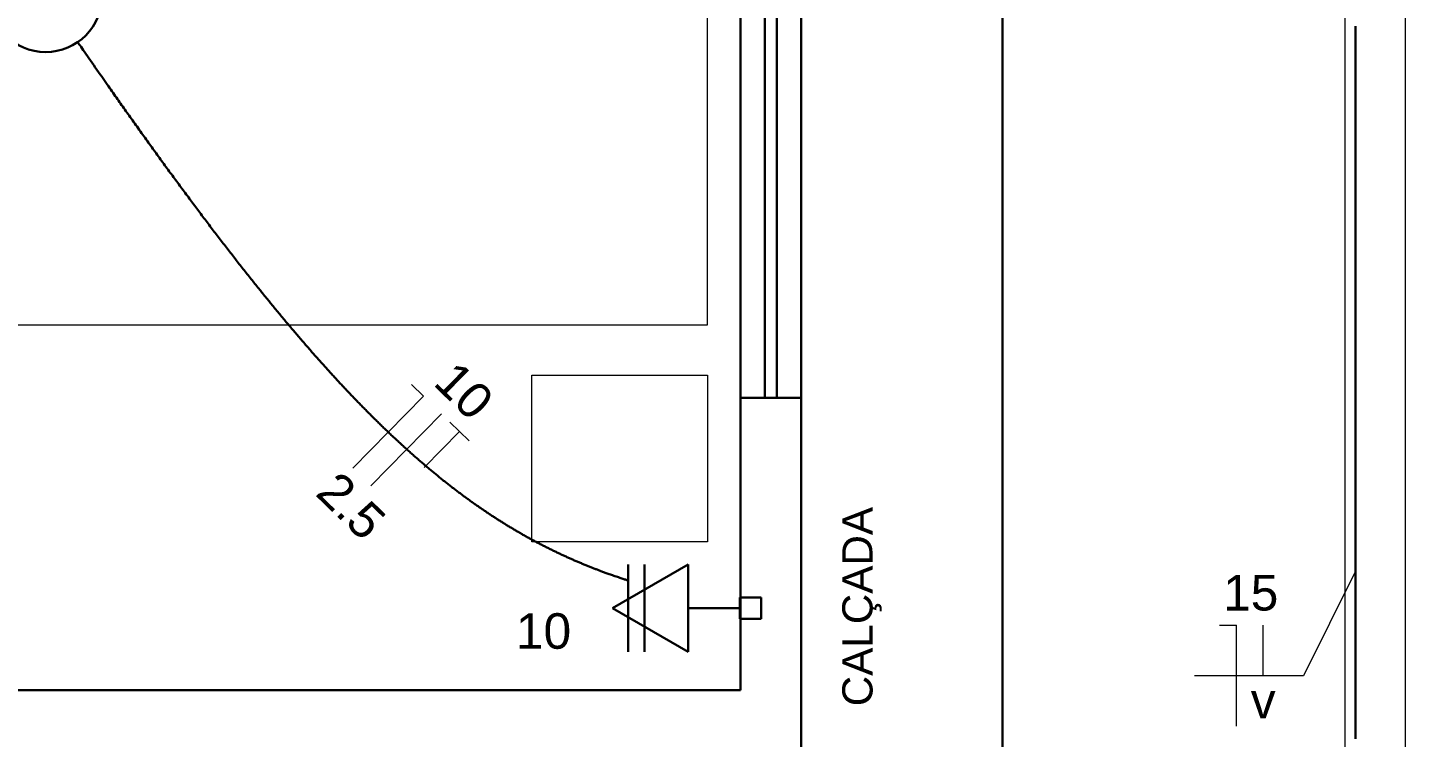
# Model space of a CAD drawing. Header units: millimetres. Extents: x 0 to 55.3, y 20.8 to 61.4.
# Drawn here: x 11.58 to 15, y 39.808 to 41.57 of the extents above; entities that cross this region are included whole.
import ezdxf

# ---------------------------------------------------------------- set-up
doc = ezdxf.new("R2010")
doc.units = ezdxf.units.MM
for name, color, linetype, lineweight in [('$TD_AUDIT_GENERATED__5864_', 1, 'Continuous', 30), ('08', 8, 'Continuous', 5), ('ARQ_-_ALV_5', 1, 'Continuous', 30), ('ARQ_-_CALÇADA', 1, 'Continuous', 30), ('ARQ_-_JANELA_2', 2, 'Continuous', 30), ('ARQ_-_TXT__15', 54, 'Continuous', 5), ('EL-Condutos', 4, 'Continuous', 30), ('EL-Fios', 2, 'Continuous', 20), ('EL-Textos_fios', 2, 'Continuous', 20), ('EL-Textos_pontos', 2, 'Continuous', 30), ('LOTE', 7, 'Continuous', 20), ('P-SIMBOL', 3, 'Continuous', 30)]:
    doc.layers.add(name, color=color, linetype=linetype, lineweight=lineweight)
doc.styles.add('Arial', font='Arial')
doc.styles.add('simplex', font='Arial')

msp = doc.modelspace()

# ---------------------------------------------------------------- linework, layer by layer
at = {"layer": '$TD_AUDIT_GENERATED__5864_'}
for p, q in [((13.350002, 42.650499), (13.350002, 40.650499)), ((13.500002, 40.650499), (13.500002, 42.650499))]:
    msp.add_line(p, q, dxfattribs=at)
at = {"color": 3}
msp.add_arc((15.564747, 38.776838), 4.940313, 116.957575, 181.042558, dxfattribs=at)
at = {"layer": '08'}
for p, q in [((13.267502, 40.831999), (13.267502, 42.331999)), ((11.367502, 40.831999), (13.267502, 40.831999))]:
    msp.add_line(p, q, dxfattribs=at)
at = {"layer": '08', "flags": 128}
msp.add_lwpolyline([(13.267502, 40.292999), (12.831502, 40.292999), (12.831502, 40.706999), (13.267502, 40.706999), (13.267502, 40.292999)], close=True, dxfattribs=at)
at = {"layer": 'ARQ_-_ALV_5'}
for p, q in [((13.350002, 39.925499), (13.350002, 40.650499)), ((13.350002, 40.650499), (13.500002, 40.650499)), ((13.500002, 39.375499), (13.500002, 40.650499)), ((13.350002, 39.925499), (9.900002, 39.925499))]:
    msp.add_line(p, q, dxfattribs=at)
at = {"layer": 'ARQ_-_CALÇADA', "flags": 128}
msp.add_lwpolyline([(0.150002, 35.725499), (1.000002, 35.725499), (1.000002, 48.425499), (11.300002, 48.425499), (11.300002, 49.425499), (14.000002, 49.425499), (14.000002, 34.475499), (14.850002, 34.475499)], dxfattribs=at)
at = {"layer": 'ARQ_-_JANELA_2'}
for p, q in [((13.410002, 42.650499), (13.410002, 40.650499)), ((13.440002, 40.650499), (13.440002, 42.650499))]:
    msp.add_line(p, q, dxfattribs=at)
at = {"layer": 'EL-Condutos', "linetype": 'Continuous', "flags": 128}
for points in [[(14.876302, 39.804158), (14.876302, 39.810686), (14.876302, 39.817214), (14.876302, 39.823742), (14.876302, 39.83027), (14.876302, 39.836798), (14.876302, 39.843325), (14.876302, 39.849853), (14.876302, 39.85622), (14.876302, 39.862586), (14.876302, 39.868953), (14.876302, 39.875319), (14.876302, 39.881686), (14.876302, 39.888052), (14.876302, 39.894419), (14.876302, 39.900785), (14.876302, 39.907152), (14.876302, 39.913519), (14.876302, 39.919885), (14.876302, 39.926252), (14.876302, 39.932618), (14.876302, 39.938985), (14.876302, 39.945351), (14.876302, 39.951718), (14.876302, 39.958084), (14.876302, 39.964451), (14.876302, 39.970817), (14.876302, 39.977184), (14.876302, 39.983443), (14.876302, 39.989703), (14.876302, 39.995963), (14.876302, 40.002223), (14.876302, 40.008482), (14.876302, 40.014742), (14.876302, 40.021002), (14.876302, 40.027262), (14.876302, 40.033521), (14.876302, 40.039781), (14.876302, 40.046041), (14.876302, 40.052301), (14.876302, 40.058561), (14.876302, 40.06482), (14.876302, 40.07108), (14.876302, 40.07734), (14.876302, 40.0836), (14.876302, 40.089859), (14.876302, 40.096119), (14.876302, 40.102379), (14.876302, 40.108587), (14.876302, 40.114795), (14.876302, 40.121002), (14.876302, 40.12721), (14.876302, 40.133418), (14.876302, 40.139626), (14.876302, 40.145833), (14.876302, 40.152041), (14.876302, 40.158249), (14.876302, 40.164457), (14.876302, 40.170665), (14.876302, 40.176872), (14.876302, 40.18308), (14.876302, 40.189288), (14.876302, 40.195496), (14.876302, 40.201703), (14.876302, 40.207911), (14.876302, 40.214119), (14.876302, 40.220327), (14.876302, 40.226535), (14.876302, 40.232745), (14.876302, 40.238956), (14.876302, 40.245166), (14.876302, 40.251377), (14.876302, 40.257587), (14.876302, 40.263798), (14.876302, 40.270008), (14.876302, 40.276219), (14.876302, 40.282429), (14.876302, 40.28864), (14.876302, 40.29485), (14.876302, 40.301061), (14.876302, 40.307272), (14.876302, 40.313482), (14.876302, 40.319693), (14.876302, 40.325903), (14.876302, 40.332114), (14.876302, 40.338324), (14.876302, 40.344535), (14.876302, 40.350745), (14.876302, 40.357013), (14.876302, 40.363281), (14.876302, 40.369549), (14.876302, 40.375817), (14.876302, 40.382085), (14.876302, 40.388353), (14.876302, 40.394621), (14.876302, 40.40089), (14.876302, 40.407158), (14.876302, 40.413426), (14.876302, 40.419694), (14.876302, 40.425962), (14.876302, 40.43223), (14.876302, 40.438498), (14.876302, 40.444766), (14.876302, 40.451034), (14.876302, 40.457302), (14.876302, 40.46357), (14.876302, 40.469838), (14.876302, 40.476106), (14.876302, 40.482486), (14.876302, 40.488866), (14.876302, 40.495247), (14.876302, 40.501627), (14.876302, 40.508007), (14.876302, 40.514387), (14.876302, 40.520768), (14.876302, 40.527148), (14.876302, 40.533528), (14.876302, 40.539909), (14.876302, 40.546289), (14.876302, 40.552669), (14.876302, 40.559049), (14.876302, 40.56543), (14.876302, 40.57181), (14.876302, 40.57819), (14.876302, 40.58457), (14.876302, 40.590951), (14.876302, 40.597331), (14.876302, 40.603711), (14.876302, 40.610259), (14.876302, 40.616806), (14.876302, 40.623353), (14.876302, 40.6299), (14.876302, 40.636448), (14.876302, 40.642995), (14.876302, 40.649542), (14.876302, 40.656089), (14.876302, 40.662637), (14.876302, 40.669184), (14.876302, 40.675731), (14.876302, 40.682278), (14.876302, 40.688826), (14.876302, 40.695373), (14.876302, 40.70192), (14.876302, 40.708467), (14.876302, 40.715015), (14.876302, 40.721562), (14.876302, 40.728109), (14.876302, 40.734656), (14.876302, 40.741425), (14.876302, 40.748194), (14.876302, 40.754963), (14.876302, 40.761732), (14.876302, 40.768501), (14.876302, 40.77527), (14.876302, 40.782039), (14.876302, 40.788808), (14.876302, 40.795577), (14.876302, 40.802346), (14.876302, 40.809115), (14.876302, 40.815884), (14.876302, 40.822653), (14.876302, 40.829422), (14.876302, 40.836191), (14.876302, 40.84296), (14.876302, 40.849729), (14.876302, 40.856498), (14.876302, 40.863267), (14.876302, 40.870036), (14.876302, 40.877081), (14.876302, 40.884127), (14.876302, 40.891172), (14.876302, 40.898218), (14.876302, 40.905263), (14.876302, 40.912308), (14.876302, 40.919354), (14.876302, 40.926399), (14.876302, 40.933445), (14.876302, 40.94049), (14.876302, 40.947536), (14.876302, 40.954581), (14.876302, 40.961626), (14.876302, 40.968672), (14.876302, 40.975717), (14.876302, 40.982763), (14.876302, 40.989808), (14.876302, 40.996854), (14.876302, 41.003899), (14.876302, 41.010945), (14.876302, 41.018321), (14.876302, 41.025698), (14.876302, 41.033075), (14.876302, 41.040452), (14.876302, 41.047828), (14.876302, 41.055205), (14.876302, 41.062582), (14.876302, 41.069958), (14.876302, 41.077335), (14.876302, 41.084712), (14.876302, 41.092088), (14.876302, 41.099465), (14.876302, 41.106842), (14.876302, 41.114218), (14.876302, 41.121595), (14.876302, 41.128972), (14.876302, 41.136348), (14.876302, 41.143725), (14.876302, 41.151101), (14.876302, 41.158478), (14.876302, 41.16624), (14.876302, 41.174003), (14.876302, 41.181765), (14.876302, 41.189528), (14.876302, 41.19729), (14.876302, 41.205052), (14.876302, 41.212815), (14.876302, 41.220577), (14.876302, 41.22834), (14.876302, 41.236102), (14.876302, 41.243865), (14.876302, 41.251627), (14.876302, 41.25939), (14.876302, 41.267152), (14.876302, 41.274915), (14.876302, 41.282678), (14.876302, 41.290441), (14.876302, 41.298204), (14.876302, 41.305967), (14.876302, 41.31373), (14.876302, 41.321934), (14.876302, 41.330138), (14.876302, 41.338342), (14.876302, 41.346547), (14.876302, 41.354751), (14.876302, 41.362955), (14.876302, 41.371159), (14.876302, 41.379363), (14.876302, 41.387567), (14.876302, 41.395771), (14.876302, 41.403975), (14.876302, 41.412178), (14.876302, 41.420382), (14.876302, 41.428585), (14.876302, 41.436787), (14.876302, 41.44499), (14.876302, 41.453192), (14.876302, 41.461394), (14.876302, 41.469595), (14.876302, 41.477796), (14.876302, 41.486492), (14.876302, 41.495188), (14.876302, 41.503883), (14.876302, 41.512578), (14.876302, 41.521273), (14.876302, 41.529968), (14.876302, 41.538663), (14.876302, 41.547359), (14.876302, 41.556055), (14.876302, 41.564752), (14.876302, 41.573449)], [(11.70504, 41.533708), (11.705291, 41.533345), (11.706025, 41.532286), (11.707207, 41.530578), (11.708806, 41.528271), (11.710788, 41.525409), (11.713122, 41.522042), (11.715773, 41.518215), (11.718711, 41.513978), (11.721901, 41.509376), (11.725312, 41.504457), (11.728911, 41.499269), (11.732664, 41.493859), (11.736541, 41.488274), (11.740506, 41.482562), (11.744529, 41.47677), (11.748577, 41.470945), (11.752616, 41.465135), (11.756614, 41.459386), (11.760538, 41.453747), (11.764357, 41.448265), (11.767906, 41.443173), (11.771335, 41.438258), (11.774652, 41.433508), (11.777866, 41.428911), (11.780984, 41.424455), (11.784014, 41.420128), (11.786966, 41.415918), (11.789847, 41.411813), (11.792666, 41.407801), (11.79543, 41.403871), (11.798149, 41.40001), (11.80083, 41.396205), (11.803482, 41.392447), (11.806113, 41.388721), (11.80873, 41.385017), (11.811344, 41.381323), (11.813961, 41.377626), (11.81659, 41.373914), (11.81924, 41.370176), (11.821918, 41.3664), (11.824527, 41.362722), (11.827168, 41.359001), (11.829839, 41.35524), (11.832537, 41.351441), (11.835262, 41.347607), (11.83801, 41.343743), (11.84078, 41.339849), (11.843569, 41.335931), (11.846376, 41.33199), (11.849198, 41.328029), (11.852033, 41.324053), (11.85488, 41.320063), (11.857736, 41.316063), (11.860599, 41.312056), (11.863467, 41.308044), (11.866338, 41.304032), (11.869209, 41.300021), (11.87208, 41.296016), (11.874947, 41.292018), (11.877809, 41.288031), (11.880554, 41.284211), (11.883292, 41.280402), (11.886025, 41.276605), (11.888753, 41.272819), (11.891476, 41.269042), (11.894195, 41.265275), (11.89691, 41.261516), (11.899622, 41.257765), (11.902331, 41.254021), (11.905038, 41.250284), (11.907744, 41.246551), (11.910448, 41.242823), (11.913153, 41.239099), (11.915857, 41.235379), (11.918562, 41.231661), (11.921268, 41.227944), (11.923976, 41.224228), (11.926686, 41.220513), (11.929399, 41.216797), (11.932115, 41.213079), (11.93473, 41.209503), (11.937348, 41.205926), (11.939969, 41.202347), (11.942594, 41.198766), (11.945222, 41.195185), (11.947853, 41.191602), (11.950486, 41.188019), (11.953122, 41.184435), (11.955761, 41.180851), (11.958402, 41.177267), (11.961046, 41.173683), (11.963692, 41.170099), (11.96634, 41.166516), (11.96899, 41.162933), (11.971641, 41.159351), (11.974295, 41.15577), (11.97695, 41.15219), (11.979606, 41.148612), (11.982264, 41.145036), (11.984923, 41.141461), (11.98748, 41.138028), (11.990039, 41.134595), (11.992598, 41.131165), (11.995158, 41.127737), (11.99772, 41.12431), (12.000283, 41.120886), (12.002847, 41.117462), (12.005412, 41.114041), (12.007979, 41.110621), (12.010548, 41.107203), (12.013117, 41.103786), (12.015689, 41.100371), (12.018262, 41.096957), (12.020836, 41.093544), (12.023412, 41.090133), (12.02599, 41.086724), (12.02857, 41.083315), (12.031151, 41.079908), (12.033735, 41.076502), (12.03632, 41.073097), (12.038806, 41.069826), (12.041294, 41.066556), (12.043784, 41.063287), (12.046276, 41.060019), (12.04877, 41.056753), (12.051265, 41.053487), (12.053762, 41.050223), (12.056261, 41.04696), (12.058762, 41.043698), (12.061264, 41.040437), (12.063769, 41.037178), (12.066275, 41.03392), (12.068783, 41.030663), (12.071293, 41.027408), (12.073805, 41.024154), (12.076318, 41.020902), (12.078833, 41.017651), (12.081351, 41.014401), (12.08387, 41.011153), (12.08639, 41.007906), (12.088815, 41.004787), (12.091241, 41.00167), (12.093669, 40.998554), (12.096098, 40.995439), (12.09853, 40.992326), (12.100963, 40.989214), (12.103398, 40.986104), (12.105835, 40.982995), (12.108273, 40.979888), (12.110714, 40.976782), (12.113156, 40.973678), (12.1156, 40.970575), (12.118046, 40.967473), (12.120494, 40.964374), (12.122943, 40.961275), (12.125395, 40.958178), (12.127849, 40.955083), (12.130304, 40.951989), (12.132762, 40.948897), (12.135221, 40.945806), (12.137587, 40.942837), (12.139954, 40.93987), (12.142324, 40.936903), (12.144695, 40.933939), (12.147068, 40.930976), (12.149443, 40.928014), (12.15182, 40.925054), (12.154199, 40.922096), (12.15658, 40.919138), (12.158962, 40.916183), (12.161347, 40.913229), (12.163734, 40.910277), (12.166122, 40.907326), (12.168513, 40.904377), (12.170905, 40.901429), (12.1733, 40.898484), (12.175696, 40.895539), (12.178095, 40.892597), (12.180496, 40.889656), (12.182898, 40.886717), (12.18521, 40.883893), (12.187523, 40.881071), (12.189839, 40.87825), (12.192156, 40.875431), (12.194475, 40.872614), (12.196797, 40.869798), (12.19912, 40.866984), (12.201445, 40.864172), (12.203772, 40.861361), (12.206102, 40.858552), (12.208433, 40.855745), (12.210766, 40.852939), (12.213102, 40.850135), (12.215439, 40.847333), (12.217779, 40.844532), (12.22012, 40.841734), (12.222464, 40.838937), (12.22481, 40.836141), (12.227158, 40.833348), (12.229508, 40.830556), (12.23177, 40.827874), (12.234033, 40.825193), (12.236299, 40.822514), (12.238567, 40.819837), (12.240836, 40.817161), (12.243108, 40.814488), (12.245382, 40.811816), (12.247658, 40.809145), (12.249936, 40.806477), (12.252216, 40.80381), (12.254499, 40.801145), (12.256783, 40.798482), (12.259069, 40.795821), (12.261358, 40.793161), (12.263649, 40.790504), (12.265942, 40.787848), (12.268237, 40.785194), (12.270535, 40.782543), (12.272834, 40.779893), (12.275136, 40.777245), (12.277352, 40.774699), (12.279571, 40.772156), (12.281791, 40.769614), (12.284013, 40.767074), (12.286238, 40.764537), (12.288465, 40.762001), (12.290694, 40.759466), (12.292925, 40.756934), (12.295158, 40.754404), (12.297393, 40.751875), (12.299631, 40.749349), (12.30187, 40.746824), (12.304112, 40.744302), (12.306356, 40.741781), (12.308603, 40.739262), (12.310851, 40.736746), (12.313102, 40.734231), (12.315356, 40.731719), (12.317611, 40.729208), (12.319869, 40.7267), (12.322044, 40.724288), (12.324221, 40.721877), (12.326401, 40.719469), (12.328582, 40.717063), (12.330766, 40.714658), (12.332952, 40.712256), (12.33514, 40.709856), (12.33733, 40.707457), (12.339523, 40.705061), (12.341718, 40.702667), (12.343915, 40.700275), (12.346114, 40.697885), (12.348316, 40.695497), (12.35052, 40.693111), (12.352726, 40.690727), (12.354935, 40.688346), (12.357146, 40.685966), (12.359359, 40.683589), (12.361574, 40.681214), (12.363792, 40.678841), (12.365931, 40.676558), (12.368071, 40.674277), (12.370214, 40.671998), (12.372359, 40.669721), (12.374506, 40.667446), (12.376656, 40.665173), (12.378808, 40.662902), (12.380962, 40.660634), (12.383118, 40.658368), (12.385277, 40.656104), (12.387438, 40.653842), (12.389601, 40.651582), (12.391767, 40.649325), (12.393935, 40.64707), (12.396105, 40.644817), (12.398278, 40.642566), (12.400453, 40.640318), (12.40263, 40.638072), (12.40481, 40.635829), (12.406993, 40.633587), (12.409099, 40.631429), (12.411207, 40.629273), (12.413318, 40.627119), (12.41543, 40.624967), (12.417546, 40.622818), (12.419663, 40.620671), (12.421783, 40.618526), (12.423905, 40.616383), (12.42603, 40.614243), (12.428156, 40.612105), (12.430286, 40.609969), (12.432417, 40.607836), (12.434551, 40.605705), (12.436687, 40.603577), (12.438826, 40.601451), (12.440967, 40.599327), (12.443111, 40.597206), (12.445257, 40.595087), (12.447405, 40.592971), (12.449556, 40.590857), (12.451634, 40.58882), (12.453715, 40.586785), (12.455797, 40.584752), (12.457882, 40.582721), (12.45997, 40.580693), (12.46206, 40.578667), (12.464152, 40.576644), (12.466246, 40.574623), (12.468343, 40.572605), (12.470443, 40.570589), (12.472544, 40.568576), (12.474648, 40.566565), (12.476755, 40.564557), (12.478864, 40.562551), (12.480975, 40.560548), (12.483089, 40.558547), (12.485205, 40.556549), (12.487324, 40.554553), (12.489445, 40.552561), (12.491568, 40.55057), (12.493623, 40.54865), (12.49568, 40.546731), (12.497739, 40.544815), (12.499801, 40.542902), (12.501865, 40.540991), (12.503932, 40.539083), (12.506001, 40.537177), (12.508072, 40.535274), (12.510145, 40.533374), (12.512222, 40.531476), (12.5143, 40.529581), (12.516381, 40.527688), (12.518464, 40.525798), (12.52055, 40.523911), (12.522638, 40.522026), (12.524729, 40.520145), (12.526822, 40.518266), (12.528917, 40.516389), (12.531015, 40.514516), (12.533116, 40.512645), (12.535152, 40.510837), (12.53719, 40.509031), (12.53923, 40.507228), (12.541273, 40.505428), (12.543318, 40.50363), (12.545366, 40.501836), (12.547415, 40.500043), (12.549468, 40.498254), (12.551522, 40.496467), (12.55358, 40.494683), (12.555639, 40.492902), (12.557701, 40.491124), (12.559765, 40.489349), (12.561832, 40.487576), (12.563901, 40.485806), (12.565973, 40.484039), (12.568047, 40.482275), (12.570124, 40.480514), (12.572203, 40.478756), (12.574285, 40.477), (12.576306, 40.475301), (12.578329, 40.473604), (12.580355, 40.47191), (12.582383, 40.470219), (12.584414, 40.46853), (12.586447, 40.466845), (12.588482, 40.465162), (12.59052, 40.463482), (12.59256, 40.461805), (12.594603, 40.460131), (12.596648, 40.45846), (12.598695, 40.456792), (12.600745, 40.455127), (12.602797, 40.453465), (12.604851, 40.451806), (12.606908, 40.45015), (12.608968, 40.448496), (12.61103, 40.446846), (12.613094, 40.445199), (12.615161, 40.443555), (12.617172, 40.44196), (12.619185, 40.440368), (12.621201, 40.438779), (12.623219, 40.437193), (12.62524, 40.43561), (12.627263, 40.434029), (12.629288, 40.432452), (12.631315, 40.430878), (12.633345, 40.429307), (12.635378, 40.427739), (12.637412, 40.426174), (12.639449, 40.424612), (12.641488, 40.423053), (12.64353, 40.421497), (12.645574, 40.419944), (12.647621, 40.418395), (12.649669, 40.416849), (12.651721, 40.415305), (12.653774, 40.413765), (12.65583, 40.412229), (12.657836, 40.410734), (12.659844, 40.409243), (12.661854, 40.407755), (12.663866, 40.40627), (12.665881, 40.404788), (12.667898, 40.403309), (12.669918, 40.401833), (12.671939, 40.40036), (12.673963, 40.398891), (12.67599, 40.397424), (12.678018, 40.395961), (12.680049, 40.394501), (12.682082, 40.393045), (12.684118, 40.391591), (12.686156, 40.390141), (12.688196, 40.388694), (12.690238, 40.38725), (12.692283, 40.38581), (12.69433, 40.384373), (12.696379, 40.382939), (12.698384, 40.381542), (12.700391, 40.380147), (12.7024, 40.378756), (12.704411, 40.377368), (12.706425, 40.375983), (12.70844, 40.374601), (12.710458, 40.373223), (12.712479, 40.371848), (12.714501, 40.370476), (12.716526, 40.369108), (12.718552, 40.367742), (12.720582, 40.36638), (12.722613, 40.365022), (12.724646, 40.363667), (12.726682, 40.362315), (12.72872, 40.360966), (12.73076, 40.359621), (12.732803, 40.358279), (12.734847, 40.356941), (12.736894, 40.355606), (12.738902, 40.354301), (12.740912, 40.353), (12.742925, 40.351702), (12.744939, 40.350407), (12.746955, 40.349115), (12.748974, 40.347827), (12.750995, 40.346542), (12.753018, 40.34526), (12.755043, 40.343982), (12.75707, 40.342708), (12.7591, 40.341436), (12.761131, 40.340168), (12.763165, 40.338904), (12.765201, 40.337643), (12.767239, 40.336385), (12.769279, 40.335131), (12.771321, 40.33388), (12.773365, 40.332632), (12.775412, 40.331389), (12.777461, 40.330148), (12.779477, 40.328932), (12.781495, 40.32772), (12.783516, 40.32651), (12.785538, 40.325305), (12.787562, 40.324102), (12.789589, 40.322903), (12.791617, 40.321708), (12.793648, 40.320516), (12.79568, 40.319327), (12.797715, 40.318142), (12.799751, 40.31696), (12.80179, 40.315782), (12.80383, 40.314607), (12.805872, 40.313436), (12.807916, 40.312269), (12.809962, 40.311105), (12.81201, 40.309944), (12.81406, 40.308787), (12.816112, 40.307634), (12.818165, 40.306484), (12.820193, 40.305354), (12.822222, 40.304227), (12.824253, 40.303103), (12.826286, 40.301983), (12.828321, 40.300867), (12.830358, 40.299754), (12.832397, 40.298644), (12.834437, 40.297538), (12.83648, 40.296435), (12.838525, 40.295336), (12.840572, 40.29424), (12.842621, 40.293148), (12.844672, 40.292059), (12.846726, 40.290974), (12.848781, 40.289892), (12.850839, 40.288813), (12.852899, 40.287738), (12.854962, 40.286667), (12.857027, 40.285598), (12.859094, 40.284534), (12.861142, 40.283483), (12.863193, 40.282436), (12.865245, 40.281392), (12.8673, 40.280352), (12.869356, 40.279315), (12.871415, 40.278282), (12.873474, 40.277252), (12.875535, 40.276226), (12.877598, 40.275204), (12.879661, 40.274185), (12.881726, 40.27317), (12.883791, 40.27216), (12.885858, 40.271152), (12.887925, 40.270149), (12.889992, 40.26915), (12.89206, 40.268155), (12.894128, 40.267164), (12.896196, 40.266177), (12.898264, 40.265194), (12.900332, 40.264215), (12.902386, 40.263247), (12.904441, 40.262282), (12.906496, 40.261322), (12.908552, 40.260366), (12.91061, 40.259412), (12.912669, 40.258463), (12.914731, 40.257517), (12.916796, 40.256573), (12.918865, 40.255633), (12.920937, 40.254696), (12.923013, 40.253761), (12.925094, 40.252829), (12.927181, 40.251899), (12.929272, 40.250972), (12.93137, 40.250047), (12.933475, 40.249123), (12.935586, 40.248202), (12.937705, 40.247282), (12.939832, 40.246364), (12.941967, 40.245447), (12.944104, 40.244534), (12.946248, 40.243623), (12.948397, 40.242714), (12.95055, 40.241809), (12.952704, 40.240906), (12.954859, 40.240008), (12.957012, 40.239114), (12.959162, 40.238225), (12.961307, 40.237341), (12.963446, 40.236464), (12.965576, 40.235594), (12.967695, 40.23473), (12.969803, 40.233875), (12.971898, 40.233028), (12.973977, 40.232189), (12.976039, 40.23136), (12.978083, 40.230541), (12.980106, 40.229732), (12.982107, 40.228935), (12.984084, 40.228149), (12.986038, 40.227374), (12.987972, 40.226609), (12.989894, 40.225852), (12.99181, 40.225102), (12.993725, 40.224355), (12.995647, 40.22361), (12.997581, 40.222865), (12.999534, 40.222118), (13.001513, 40.221367), (13.003523, 40.220609), (13.005571, 40.219843), (13.007664, 40.219067), (13.009807, 40.218278), (13.012008, 40.217475), (13.014272, 40.216656), (13.016606, 40.215817), (13.019017, 40.214959), (13.02151, 40.214078), (13.024092, 40.213172), (13.026769, 40.212239), (13.029554, 40.211275), (13.032418, 40.210291), (13.035336, 40.209292), (13.038285, 40.208287), (13.041241, 40.207285), (13.04418, 40.206291), (13.047077, 40.205314), (13.04991, 40.204362), (13.052653, 40.203442), (13.055284, 40.202562), (13.057777, 40.20173), (13.06011, 40.200952), (13.062258, 40.200238), (13.064197, 40.199594), (13.065904, 40.199028), (13.067354, 40.198547), (13.068523, 40.198161), (13.069388, 40.197875), (13.069925, 40.197698), (13.070109, 40.197637)]]:
    msp.add_lwpolyline(points, dxfattribs=at)
at = {"layer": 'EL-Fios'}
for p, q in [((12.533052, 40.684049), (12.562852, 40.654899)), ((12.388052, 40.476149), (12.562852, 40.654899)), ((12.432752, 40.432449), (12.607502, 40.611199)), ((12.628352, 40.590799), (12.676052, 40.544199)), ((12.564802, 40.478149), (12.652202, 40.567499)), ((14.538802, 40.086099), (14.580502, 40.086099)), ((14.580502, 39.836099), (14.580502, 40.086099)), ((14.647052, 39.961099), (14.647052, 40.086099))]:
    msp.add_line(p, q, dxfattribs=at)
at = {"layer": 'EL-Textos_fios'}
for p, q in [((14.876302, 40.220299), (14.746852, 39.961099)), ((14.746852, 39.961099), (14.476302, 39.961099))]:
    msp.add_line(p, q, dxfattribs=at)
at = {"layer": 'LOTE'}
msp.add_line((15.000002, 29.075499), (15.000002, 54.075499), dxfattribs=at)
at = {"layer": 'LOTE', "color": 1}
msp.add_line((14.850002, 29.075499), (14.850002, 53.925499), dxfattribs=at)
at = {"layer": 'P-SIMBOL'}
for p, q in [((13.032302, 40.128899), (13.219802, 40.237149)), ((13.070702, 40.237149), (13.070702, 40.020649)), ((13.111402, 40.237149), (13.111402, 40.020649)), ((13.219802, 40.237149), (13.219802, 40.020649)), ((13.347852, 40.102349), (13.347852, 40.155399)), ((13.347852, 40.155399), (13.400852, 40.155399)), ((13.400852, 40.155399), (13.400852, 40.102349)), ((13.219802, 40.020649), (13.032302, 40.128899)), ((13.219802, 40.128899), (13.347852, 40.128899)), ((13.400852, 40.102349), (13.347852, 40.102349))]:
    msp.add_line(p, q, dxfattribs=at)
msp.add_circle((11.625002, 41.650499), 0.14125, dxfattribs=at)

# ---------------------------------------------------------------- texts
at = {"layer": 'ARQ_-_TXT__15', "color": 1, "insert": (13.700502, 40.132499), "char_height": 0.075, "width": 0.63, "attachment_point": 8, "rotation": 90.00021, "line_spacing_factor": 0.798, "style": 'simplex'}
msp.add_mtext('CALÇADA', dxfattribs=at)
at = {"layer": 'EL-Textos_fios', "char_height": 0.08825, "attachment_point": 8, "rotation": 315.642449, "line_spacing_factor": 0.798, "style": 'Arial'}
for s, insert, width in [('10', (12.632362, 40.636322), 0.2118), ('2.5', (12.352362, 40.350322), 0.3177)]:
    msp.add_mtext(s, dxfattribs=dict(at, insert=insert, width=width))
at = {"layer": 'EL-Textos_fios', "char_height": 0.08825, "attachment_point": 8, "line_spacing_factor": 0.798, "style": 'Arial'}
for s, insert, width in [('15', (14.616002, 40.121621), 0.2118), ('v', (14.647002, 39.855121), 0.1059)]:
    msp.add_mtext(s, dxfattribs=dict(at, insert=insert, width=width))
at = {"layer": 'EL-Textos_pontos', "insert": (12.861002, 40.026621), "char_height": 0.08825, "width": 0.2118, "attachment_point": 8, "line_spacing_factor": 0.798, "style": 'Arial'}
msp.add_mtext('10', dxfattribs=at)

doc.saveas('drawing.dxf')
